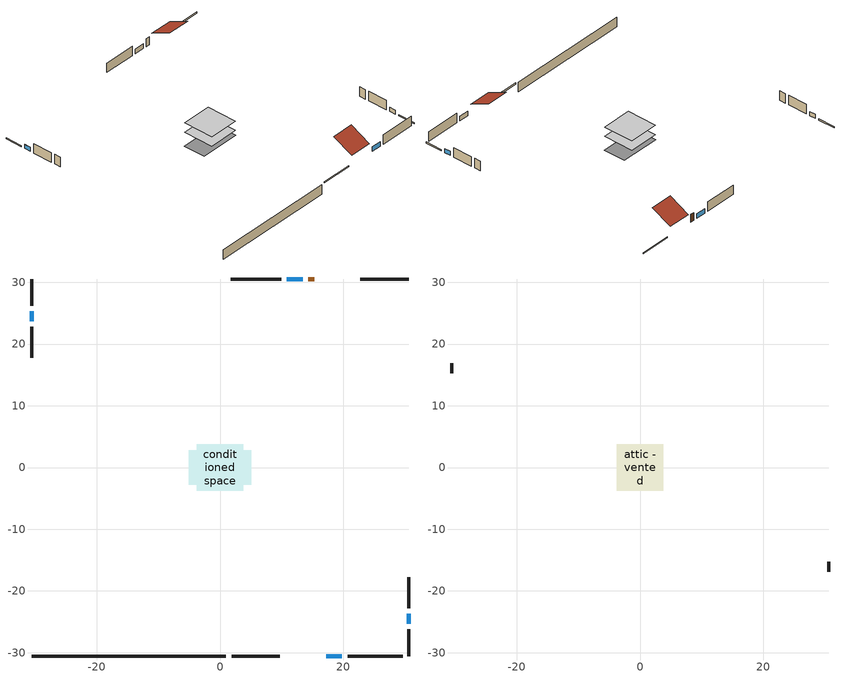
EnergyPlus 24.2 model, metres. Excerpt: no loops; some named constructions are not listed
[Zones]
conditioned space
 floor adiabatic (AdiabaticFloorConstruction): -3.78,-3.78 -3.78,3.78 3.78,3.78 3.78,-3.78 z0.3
 floor foundation (Slab1 construction): -5.06,-2.82 -5.06,2.82 5.06,2.82 5.06,-2.82 z-2.13
 wall outside (RimJoist1 construction): 1.9,-30.54 9.7,-30.54 z0.3:0.61
 wall outside (RimJoist2 construction): -30.54,30.54 -30.54,26.22 z0.3:0.61
 wall outside (RimJoist3 construction): 30.54,30.54 22.74,30.54 z0.3:0.61
 wall outside (RimJoist4 construction): 30.54,-30.54 30.54,-26.22 z0.3:0.61
 wall outside (AdiabaticWallConstruction 1): 15.24,30.54 14.32,30.54 z0.3:2.34
 wall outside (AdiabaticWallConstruction): 17.21,-30.54 19.77,-30.54 / 13.39,30.54 10.83,30.54 z0.3:1.46; -30.54,25.29 -30.54,23.7 / 30.54,-25.29 30.54,-23.7 z0.3:1.34
 wall outside (Wall1 construction): 20.7,-30.54 29.62,-30.54 z0.3:2.74
 wall outside (Wall2 construction): -30.54,22.77 -30.54,17.81 z0.3:2.74
 wall outside (Wall3 construction): 9.91,30.54 1.75,30.54 z0.3:2.74
 wall outside (Wall4 construction): 30.54,-22.77 30.54,-17.81 z0.3:2.74
 wall foundation (FoundationWall1 construction): -30.54,-30.54 0.97,-30.54 z-2.13:0.3
 window (WindowConstruction): 17.21,-30.54 19.77,-30.54 z0.3:1.46
 window (WindowConstruction 1): -30.54,25.29 -30.54,23.7 z0.3:1.34
 window (WindowConstruction 2): 13.39,30.54 10.84,30.54 z0.3:1.46
 window (WindowConstruction 3): 30.54,-25.29 30.54,-23.7 z0.3:1.34
 door (Door): 15.24,30.54 14.32,30.54 z0.3:2.34
 ceiling adiabatic (AdiabaticFloorConstruction): 3.78,-3.78 3.78,3.78 -3.78,3.78 -3.78,-3.78 z0.3
attic - vented
 floor to conditioned space (Floor1 construction Reversed): -3.78,-3.78 -3.78,3.78 3.78,3.78 3.78,-3.78 z2.74
 wall outside (Wall5 construction): -30.54,16.89 -30.54,15.26 z0.3:2.74
 wall outside (Wall6 construction): 30.54,-16.89 30.54,-15.26 z0.3:2.74
 roof outside (Roof1 construction): 16.28,-30.54,2.74 16.28,-25.49,5.27 10.63,-25.49,5.27 10.63,-30.54,2.74
 roof outside (Roof2 construction): 16.17,30.54,2.74 16.17,25.49,5.27 21.81,25.49,5.27 21.81,30.54,2.74
[Material] Roughness=Rough; Thermal Absorptance=0.9
Name | Thickness {m} | Conductivity {W/m-K} | Density {kg/m3} | Specific Heat {J/kg-K} | Solar Absorptance | Visible Absorptance
ceiling loosefill ins | 0.169333 | 0.0480833 | 16.02 | 1046.75 | 0.7 | 0.7
ceiling stud and cavity | 0.1397 | 0.0824711 | 65.682 | 1177.47 | 0.7 | 0.7
gypsum board | 0.0127 | 0.160291 | 801 | 837.4 | 0.6 | 0.6
[Construction]
Floor1 construction: ceiling loosefill ins, ceiling stud and cavity, gypsum board
[Schedule:Day:Interval]
cooling season schedule day; cooling season schedule day 2; cooling season schedule default day: No, 24:00, 0
cooling season schedule day 1: No, 24:00, 1
[Schedule:Week:Daily]
cooling season schedule Week Rule - Jan1-May26: cooling season schedule day, cooling season schedule day, cooling season schedule day, cooling season schedule day, cooling season schedule day, cooling season schedule day, cooling season schedule day, cooling season schedule default day, cooling season schedule default day, cooling season schedule default day, cooling season schedule default day, cooling season schedule default day
cooling season schedule Week Rule - May27-Jun2: cooling season schedule day, cooling season schedule day, cooling season schedule day, cooling season schedule day, cooling season schedule day, cooling season schedule day 1, cooling season schedule day 1, cooling season schedule default day, cooling season schedule default day, cooling season schedule default day, cooling season schedule default day, cooling season schedule default day
cooling season schedule Week Rule - Jun3-Sep29: cooling season schedule day 1, cooling season schedule day 1, cooling season schedule day 1, cooling season schedule day 1, cooling season schedule day 1, cooling season schedule day 1, cooling season schedule day 1, cooling season schedule default day, cooling season schedule default day, cooling season schedule default day, cooling season schedule default day, cooling season schedule default day
cooling season schedule Week Rule - Sep30-Oct6: cooling season schedule day 1, cooling season schedule day 2, cooling season schedule day 2, cooling season schedule day 2, cooling season schedule day 2, cooling season schedule day 2, cooling season schedule day 2, cooling season schedule default day, cooling season schedule default day, cooling season schedule default day, cooling season schedule default day, cooling season schedule default day
cooling season schedule Week Rule - Oct7-Dec31: cooling season schedule day 2, cooling season schedule day 2, cooling season schedule day 2, cooling season schedule day 2, cooling season schedule day 2, cooling season schedule day 2, cooling season schedule day 2, cooling season schedule default day, cooling season schedule default day, cooling season schedule default day, cooling season schedule default day, cooling season schedule default day
[Schedule:Year]
cooling season schedule: cooling season schedule Week Rule - Jan1-May26, 1, 1, 5, 26, cooling season schedule Week Rule - May27-Jun2, 5, 27, 6, 2, cooling season schedule Week Rule - Jun3-Sep29, 6, 3, 9, 29, cooling season schedule Week Rule - Sep30-Oct6, 9, 30, 10, 6, cooling season schedule Week Rule - Oct7-Dec31, 10, 7, 12, 31
[Schedule:File]
hot_water_dishwasher: File=in.schedules.csv; Column Number=6; Rows to Skip at Top=1; Number of Hours of Data=8760; Column Separator=Comma; Interpolate to Timestep=Yes; Minutes per Item=15; Adjust Schedule for Daylight Savings=Yes
